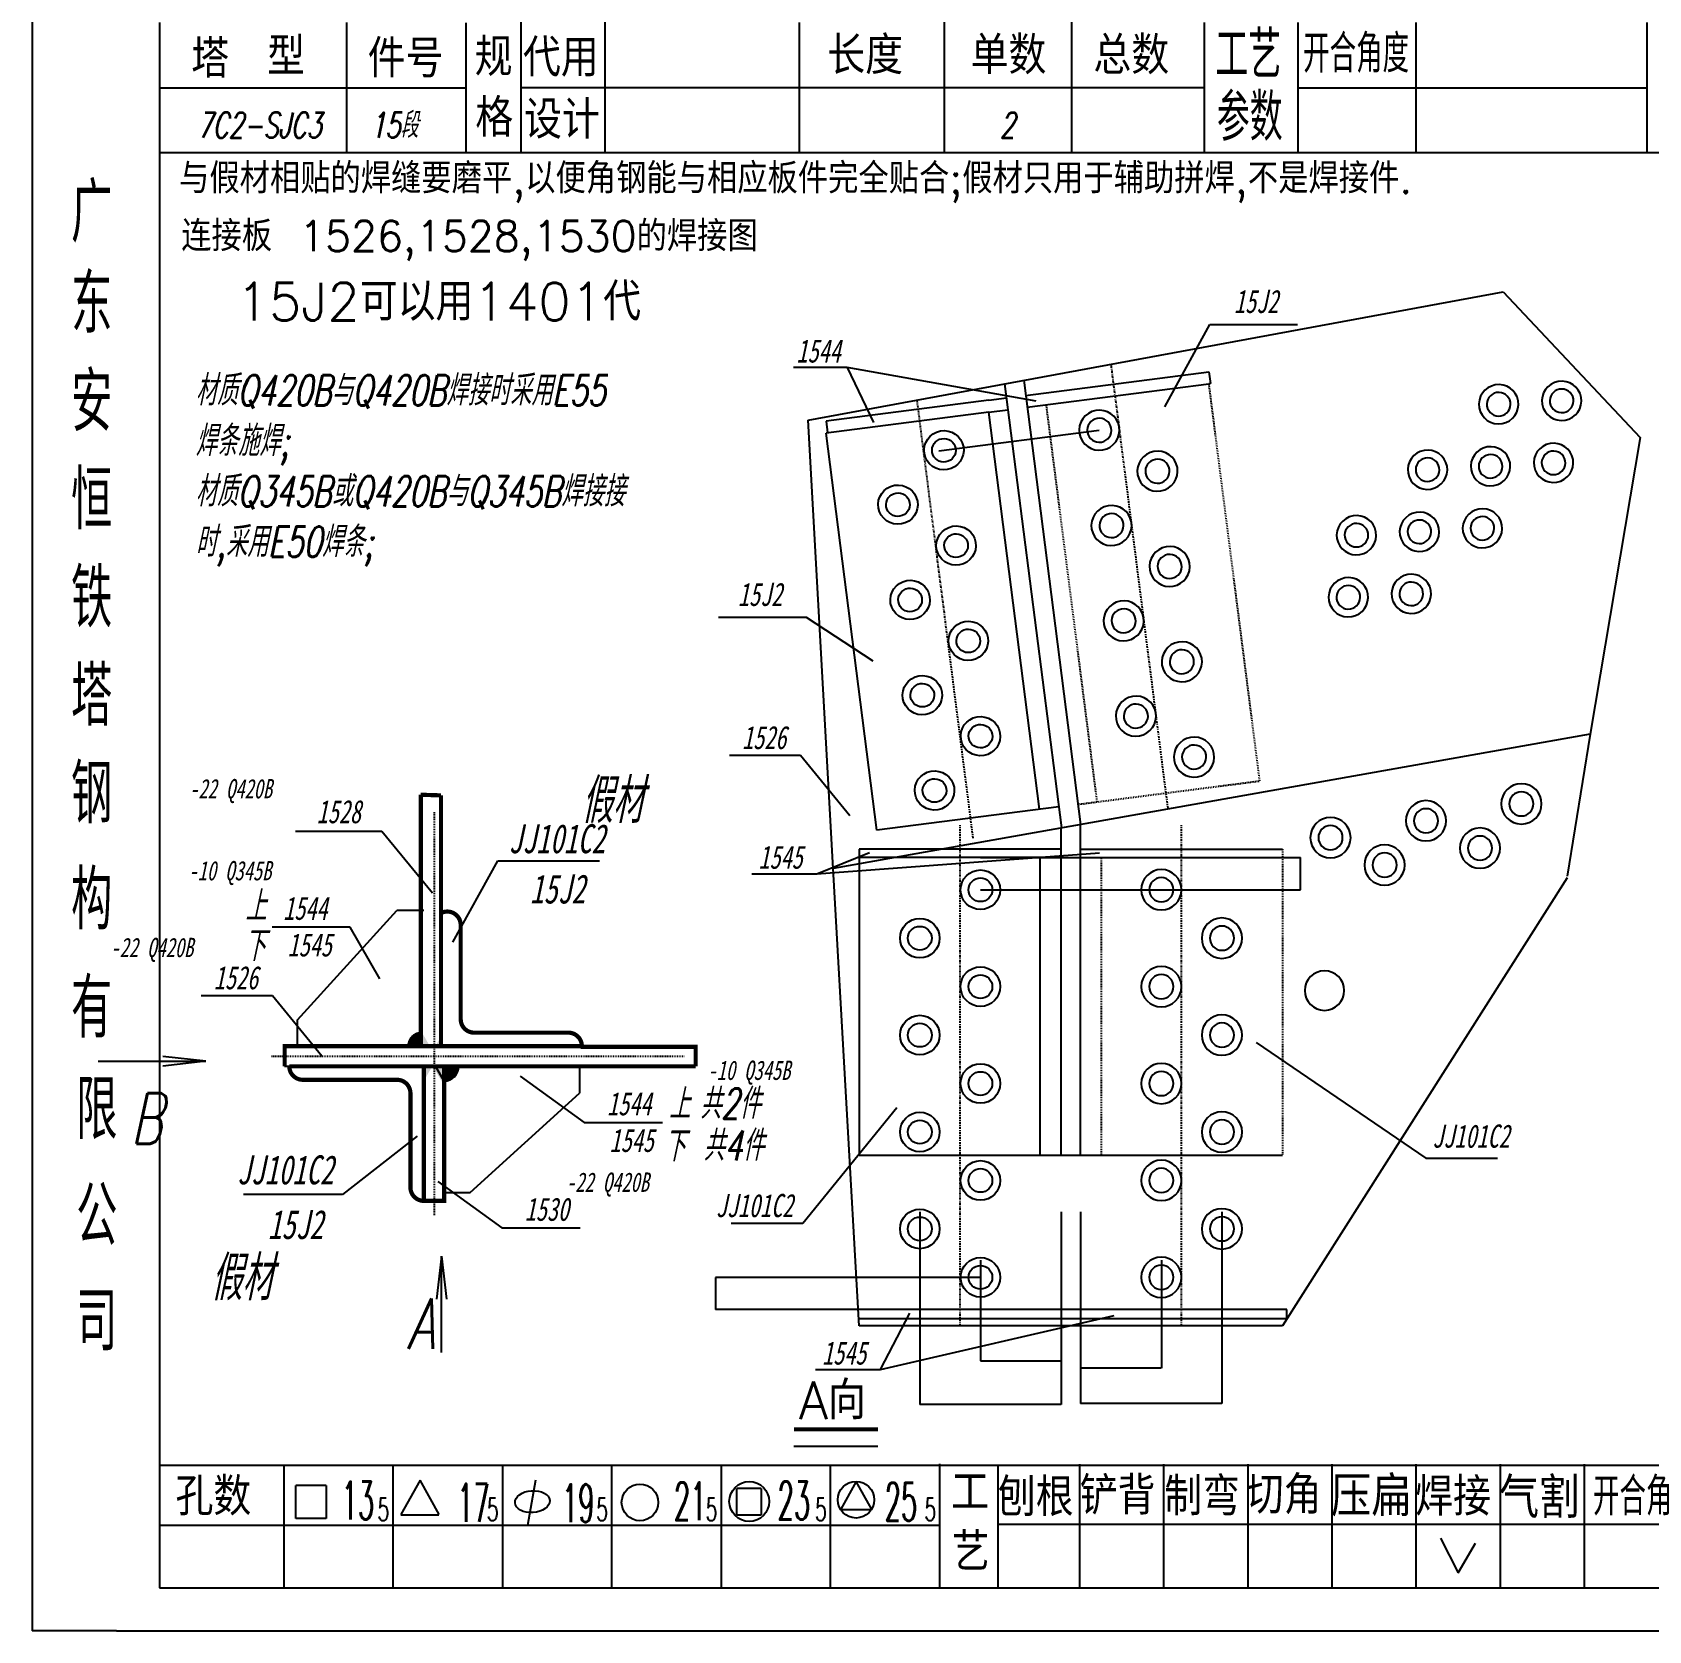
# Model space of a CAD drawing. Header units: millimetres. Extents: x -1378 to 644, y -1773 to 1979.
# Drawn here: x -785.7 to -593.6, y -1773 to -1582.9 of the extents above; entities that cross this region are included whole.
import ezdxf
from ezdxf.enums import TextEntityAlignment as Align

# ---------------------------------------------------------------- set-up
doc = ezdxf.new("R2010")
doc.units = ezdxf.units.MM
for name, pattern in [('DASHDOT2', [0.5, 0.25, -0.125, 0, -0.125]), ('LPY5', [0.5, 0.25, -0.125, 0, -0.125]), ('LPY8', [0.009000000000000001, 0.005, -0.004]), ('LPY9', [0.025, 0.015, -0.005, 0, -0.005])]:
    doc.linetypes.add(name, pattern=pattern)
for name, color, linetype in [('1', 7, 'Continuous'), ('19', 7, 'Continuous'), ('21', 7, 'Continuous'), ('22', 7, 'Continuous'), ('6', 7, 'Continuous')]:
    doc.layers.add(name, color=color, linetype=linetype)
doc.styles.add('hz', font='txt.shx', dxfattribs={"width": 0.7, "oblique": 12, "bigfont": 'hztxt.shx'})
doc.dimstyles.new('ISO-25', dxfattribs={"dimscale": 0.001, "dimtxt": 2.5, "dimasz": 2.5, "dimexe": 1.25, "dimexo": 0.625, "dimtad": 1, "dimtxsty": 'Standard', "dimcen": 2.5, "dimadec": 0, "dimazin": 0, "dimtfac": 1, "dimtmove": 0, "dimatfit": 3, "dimfxl": 0, "dimarcsym": 0})

# ---------------------------------------------------------------- blocks, each defined once
blk = doc.blocks.new('d0')
at = {"color": 21}
for radius in [1, 0.6]:
    blk.add_circle((0, 0), radius, dxfattribs=at)
blk = doc.blocks.new('c0')
at = {"color": 21}
blk.add_circle((0, 0), 1, dxfattribs=at)
blk = doc.blocks.new('*D119')
at = {"layer": '1', "color": 0, "lineweight": -2}
for p, q in [((-661.0949450311649, -1728.919726746691), (-661.0949450311649, -1741.771331837349)), ((-651.4945850176723, -1728.919726746691), (-651.4945850176723, -1741.771331837349)), ((-651.4970850176724, -1741.770081837349), (-661.0924450311649, -1741.770081837349))]:
    blk.add_line(p, q, dxfattribs=at)
at = {"layer": '1', "color": 0}
for points in [[(-661.0924450311649, -1741.769665170682), (-661.0924450311649, -1741.770498504015), (-661.0949450311649, -1741.770081837349)], [(-651.4970850176724, -1741.769665170682), (-651.4970850176724, -1741.770498504015), (-651.4945850176723, -1741.770081837349)]]:
    blk.add_solid(points, dxfattribs=at)
at = {"layer": 'Defpoints', "color": 0}
for p in [(-661.0949450311649, -1728.919101746691, -0.005622505473187711), (-651.4945850176723, -1728.919101746691, -0.005567028138065977), (-661.0949450311649, -1741.770081837349)]:
    blk.add_point(p, dxfattribs=at)
at = {"layer": '1', "color": 0, "insert": (-656.2947650244186, -1741.768206837349), "char_height": 0.0025, "attachment_point": 5}
blk.add_mtext('101', dxfattribs=at)
blk = doc.blocks.new('*D117')
at = {"layer": '1', "color": 0, "lineweight": -2}
for p, q in [((-680.1989348384338, -1723.159726746718), (-680.1989348384338, -1746.061466223974)), ((-663.3989348394242, -1723.159726746718), (-663.3989348394242, -1746.061466223974)), ((-680.1964348384338, -1746.060216223974), (-663.4014348394243, -1746.060216223974))]:
    blk.add_line(p, q, dxfattribs=at)
at = {"layer": '1', "color": 0}
for points in [[(-680.1964348384338, -1746.059799557307), (-680.1964348384338, -1746.060632890641), (-680.1989348384338, -1746.060216223974)], [(-663.4014348394243, -1746.059799557307), (-663.4014348394243, -1746.060632890641), (-663.3989348394242, -1746.060216223974)]]:
    blk.add_solid(points, dxfattribs=at)
at = {"layer": 'Defpoints', "color": 0}
for p in [(-680.1989348384338, -1723.159101746718, -0.005358334493692857), (-663.3989348394242, -1723.159101746718, -0.005540782653189358), (-663.3989348394242, -1746.060216223974)]:
    blk.add_point(p, dxfattribs=at)
at = {"layer": '1', "color": 0, "insert": (-671.798934838929, -1746.058341223974), "char_height": 0.0025, "attachment_point": 5}
blk.add_mtext('176', dxfattribs=at)
blk = doc.blocks.new('*D116')
at = {"layer": '1', "color": 0, "lineweight": -2}
for p, q in [((-661.0949450311645, -1723.159726746689), (-661.0949450311645, -1745.96985731822)), ((-644.294684870671, -1723.159726746689), (-644.294684870671, -1745.96985731822)), ((-644.297184870671, -1745.96860731822), (-661.0924450311644, -1745.96860731822))]:
    blk.add_line(p, q, dxfattribs=at)
at = {"layer": '1', "color": 0}
for points in [[(-661.0924450311644, -1745.968190651553), (-661.0924450311644, -1745.969023984887), (-661.0949450311645, -1745.96860731822)], [(-644.297184870671, -1745.968190651553), (-644.297184870671, -1745.969023984887), (-644.294684870671, -1745.96860731822)]]:
    blk.add_solid(points, dxfattribs=at)
at = {"layer": 'Defpoints', "color": 0}
for p in [(-661.0949450311645, -1723.159101746689, -0.005622505473188377), (-644.294684870671, -1723.159101746689, -0.005748254989205143), (-661.0949450311645, -1745.96860731822)]:
    blk.add_point(p, dxfattribs=at)
at = {"layer": '1', "color": 0, "insert": (-652.6948149509177, -1745.96673231822), "char_height": 0.0025, "attachment_point": 5}
blk.add_mtext('176', dxfattribs=at)
blk = doc.blocks.new('*D118')
at = {"layer": '1', "color": 0, "lineweight": -2}
for p, q in [((-672.9990346891965, -1728.919726746716), (-672.9990346891965, -1740.882257572807)), ((-663.3989348394238, -1728.919726746716), (-663.3989348394238, -1740.882257572807)), ((-672.9965346891964, -1740.881007572807), (-663.4014348394238, -1740.881007572807))]:
    blk.add_line(p, q, dxfattribs=at)
at = {"layer": '1', "color": 0}
for points in [[(-672.9965346891964, -1740.88059090614), (-672.9965346891964, -1740.881424239474), (-672.9990346891965, -1740.881007572807)], [(-663.4014348394238, -1740.88059090614), (-663.4014348394238, -1740.881424239474), (-663.3989348394238, -1740.881007572807)]]:
    blk.add_solid(points, dxfattribs=at)
at = {"layer": 'Defpoints', "color": 0}
for p in [(-672.9990346891965, -1728.919101746716, -0.005333489610512693), (-663.3989348394238, -1728.919101746716, -0.005540782653189164), (-663.3989348394238, -1740.881007572807)]:
    blk.add_point(p, dxfattribs=at)
at = {"layer": '1', "color": 0, "insert": (-668.1989847643101, -1740.879132572807), "char_height": 0.0025, "attachment_point": 5}
blk.add_mtext('101', dxfattribs=at)
blk = doc.blocks.new('xytfsc')
at = {"color": 243}
for p, q in [((-0.08180189302063978, 0.1756660281181866), (-0.08180189302063978, -0.03550000000000003)), ((-0.06670189302062168, 0.1556999999999807), (-0.06670189302062168, -0.03041769200676575)), ((-0.04446205990117902, 0.155710395888902), (-0.04446205990117902, 0.1402103958889274)), ((-0.01376276607479154, 0.1557706927281533), (-0.01376276607479154, 0.1402706927281788)), ((0.009343547070755576, 0.155714770919089), (0.009343547070755576, 0.1402147709191144)), ((0.02656845232527816, 0.1557985932079323), (0.02656845232527816, 0.1402985932079577)), ((0.04170315627649701, 0.1557985932079323), (0.04170315627649701, 0.1402985932079577)), ((0.05749081008329371, 0.1556970395588582), (0.05749081008329371, 0.1401970395588268)), ((0.06860905819851781, 0.1556999999999807), (0.06860905819851781, 0.1401970395588268)), ((0.08264511791261897, 0.1556970395588582), (0.08264511791261897, 0.1401970395588268)), ((0.1101013382460957, 0.1556970395588582), (0.1101013382460957, 0.1401970395588268)), ((0.05749081008329371, 0.1479470395588141), (-0.02368604084782133, 0.1479470395588141)), ((0.06860905819851781, 0.1479470395588141), (0.1101013382460957, 0.1479470395588141)), ((-0.03023245648975659, 0.1478930030858255), (-0.06670189302062168, 0.1478930030858255)), ((0.2070965826822823, 0.1401970395588268), (-0.06670189302062168, 0.1401970395588268)), ((-0.06670189302062168, -0.01580359560226546), (0.2069206040023625, -0.01580359560226546)), ((-0.05192775084779611, -0.01580359560226546), (-0.05192775084779611, -0.03041769200676575)), ((-0.0389277508478193, -0.03041769200676575), (-0.0389277508478193, -0.01580359560226546)), ((-0.02592775084778565, -0.01580359560226546), (-0.02592775084778565, -0.03041769200676575)), ((-0.01292775084780884, -0.03041769200676575), (-0.01292775084780884, -0.01580359560226546)), ((7.224915222481254e-05, -0.01580359560226546), (7.224915222481254e-05, -0.03041769200676575)), ((0.01307224915220162, -0.0302819796132649), (0.01307224915220162, -0.01580359560226546)), ((0.0426919161558027, -0.03036583533575871), (0.0426919161558027, -0.01570061183649435)), ((0.05269191615579361, -0.03036583533575871), (0.05269191615579361, -0.01570061183649435)), ((0.06269191615578451, -0.03036583533575871), (0.06269191615578451, -0.01570061183649435)), ((0.07269191615577542, -0.03036583533575871), (0.07269191615577542, -0.01570061183649435)), ((0.08269191615576632, -0.03036583533575871), (0.08269191615576632, -0.01570061183649435)), ((0.09269191615581407, -0.03036583533575871), (0.09269191615581407, -0.01570061183649435)), ((0.102691916155805, -0.03036583533575871), (0.102691916155805, -0.01570061183649435)), ((-0.05048480263676025, -0.02216373035882774), (-0.05048480263676025, -0.01822926644671091)), ((-0.04686708076590718, -0.01822926644671091), (-0.05048480263676025, -0.01822926644671091)), ((-0.04686708076590718, -0.01822926644671091), (-0.04686708076590718, -0.02216373035882774)), ((-0.03572373924024019, -0.01759791586492659), (-0.03800989078163808, -0.02169668912300543)), ((-0.03346529881744742, -0.02166899407642225), (-0.03572373924024019, -0.01759791586492659)), ((-0.02200695944068853, -0.01759838219815996), (-0.02293684695340004, -0.02300541378001347)), ((0.004830003859665921, -0.01861207898791511), (0.00193582636299483, -0.01861207898791511)), ((0.00193582636299483, -0.02175965011757447), (0.00193582636299483, -0.01861207898791511)), ((0.004830003859665921, -0.01861207898791511), (0.004830003859665921, -0.02175965011757447)), ((0.01611402239055282, -0.01775831488304042), (0.01428510115741177, -0.02103733348950348)), ((0.01792077472882114, -0.02101517745221421), (0.01611402239055282, -0.01775831488304042)), ((0.01431171815258325, -0.02108781472843296), (0.01794739172399262, -0.02107673604096866)), ((0.02607224915217843, -0.02298197961327836), (-0.06670189302062168, -0.02298197961327836)), ((-0.04686708076590718, -0.02216373035882774), (-0.05048480263676025, -0.02216373035882774)), ((-0.03800005462673595, -0.02172372488995328), (-0.03347897966173774, -0.02172372488995328)), ((0.004830003859665921, -0.02175965011757447), (0.00193582636299483, -0.02175965011757447)), ((0.03293604349468582, -0.02282133209506404), (0.2069206040023625, -0.02282133209506404)), ((-0.06670189302062168, -0.03041769200676575), (0.2069206040023625, -0.03041769200676575)), ((-0.07180189302064888, -0.03550000000000003), (-0.08180189302063978, -0.03550000000000003)), ((-0.07180189302064888, -0.03550000000000003), (0.2119981069793931, -0.03550000000000003))]:
    blk.add_line(p, q, dxfattribs=at)
at = {"color": 25}
for p, q in [((-0.03023245648975659, 0.1401430030857814), (-0.03023245648975659, 0.1556430030858127)), ((-0.02369509745372567, 0.1402529613678912), (-0.02369509745372567, 0.1557529613679225)), ((0.02607224915217843, -0.0302819796132649), (0.02607224915217843, -0.01568197961323498)), ((0.03297843533735489, -0.03048923032871292), (0.03297843533735489, -0.015889230328683))]:
    blk.add_line(p, q, dxfattribs=at)
at = {"color": 243}
for centre, radius in [((-0.009582155382162783, -0.02025092920551791), 0.00217561732827997), ((0.003407718477063226, -0.02014333020655207), 0.002369953329622078), ((0.01609636409548842, -0.0199313602378634), 0.00217561732827997)]:
    blk.add_circle(centre, radius, dxfattribs=at)
blk.add_ellipse((-0.02237046103383078, -0.02015827340265836), major_axis=(-0.002062659495382668, -0.0001351756295155492), ratio=0.631198260949918, dxfattribs=at)
at = {"color": 243, "style": 'hz'}
for s, height, p in [('塔', 0.0045, (-0.06291316232997757, 0.1491330645802254)), ('型', 0.0045, (-0.05389800470524675, 0.1494323354525722)), ('单数', 0.0045, (0.02972464180217516, 0.1495488179195508)), ('总数', 0.0045, (0.04431395269088456, 0.1495432887106308)), ('孔数', 0.0045, (-0.06478007560255661, -0.02179219429489015)), ('压扁', 0.0048, (0.07253166959404156, -0.02191633846563085)), ('气割', 0.0048, (0.09248400186405037, -0.02209650407114444))]:
    blk.add_text(s, height=height, dxfattribs=at).set_placement(p)
at = {"color": 25, "style": 'hz'}
for s, height, p in [('件号', 0.004500000000000001, (-0.04194006886487556, 0.149165076108331)), ('规', 0.0045, (-0.02922751466766782, 0.1493373910887062)), ('代用', 0.0045, (-0.02348416342917459, 0.1492692985372759)), ('长度', 0.004500000000000001, (0.01268450122748221, 0.1495456455800895)), ('格', 0.0045, (-0.02914508603325372, 0.1421256806360265)), ('设计', 0.0045, (-0.02335299900025289, 0.1418915802476153)), ('工', 0.0045, (0.02740716187170678, -0.02128382374563492)), ('刨根', 0.0045, (0.03295636141248737, -0.02187364499558092)), ('铲背', 0.0045, (0.04268726910831278, -0.02168679435850257)), ('制弯', 0.0045, (0.05274347044380023, -0.02179229979843561)), ('切角', 0.0045, (0.06242599489652834, -0.02161270702770074)), ('焊接', 0.0045, (0.08255816148815087, -0.02181036329294378)), ('艺', 0.0045, (0.02748576950156634, -0.02837945118942392))]:
    blk.add_text(s, height=height, dxfattribs=at).set_placement(p)
at = {"color": 243, "style": 'hz'}
for s, height, width, p in [('工艺', 0.0056, 0.7, (0.0587989906382228, 0.1490577820888024)), ('开合角度', 0.0045, 0.7, (0.06923366991591651, 0.1497418554182122)), ('参数', 0.0056, 0.7, (0.05897301172157599, 0.1416372668027879)), ('广', 0.006999999999999999, 0.7, (-0.07719585007359397, 0.1295954538279165)), ('东', 0.006999999999999999, 0.7, (-0.07719585007359397, 0.1187447526499018)), ('安', 0.006999999999999999, 0.7, (-0.07719585007359397, 0.1070945280846008)), ('恒', 0.006999999999999999, 0.7, (-0.07719585007359397, 0.09542786141794474)), ('铁', 0.006999999999999999, 0.7, (-0.07719585007359397, 0.08376119475123184)), ('塔', 0.006999999999999999, 0.7, (-0.07719585007359397, 0.07209452808457578)), ('钢', 0.006999999999999999, 0.7, (-0.07719585007359397, 0.06049329061205705)), ('构', 0.006999999999999999, 0.7, (-0.07719585007359397, 0.04788110145058405)), ('有', 0.006999999999999999, 0.7, (-0.07719585007359397, 0.03500140037114258)), ('限', 0.006999999999999999, 0.7, (-0.07658584270095103, 0.02293366727998497)), ('公', 0.006999999999999999, 0.7, (-0.07658584270095103, 0.01031732387083545)), ('司', 0.006999999999999999, 0.7, (-0.07658584270095103, -0.002230952025500332)), ('开合角', 0.0045, 0.7, (0.1036835877846721, -0.02178813139981733)), ('13', 0.0045, 0.5, (-0.04502721137996046, -0.02227006754184052)), ('17', 0.0045, 0.5, (-0.03130114412024965, -0.02253916149793261)), ('19', 0.0045, 0.5, (-0.01885191850092893, -0.02259557977048238)), ('21', 0.0045, 0.5, (-0.00553038687158447, -0.02237613483582485)), ('23', 0.0045, 0.5, (0.006791355083094586, -0.02228307153647896)), ('25', 0.0045, 0.5, (0.01951661638022928, -0.02242476536251664)), ('5', 0.002693249999999999, 0.6, (-0.04077264305934192, -0.02242096852363423)), ('5', 0.002693249999999999, 0.6, (-0.02777264305936511, -0.02242096852363423)), ('5', 0.002693249999999999, 0.6, (-0.0147726430593883, -0.02242096852363423)), ('5', 0.002693249999999999, 0.6, (-0.00177264305935465, -0.02242096852363423)), ('5', 0.002693249999999999, 0.6, (0.01122735694062216, -0.02242096852363423)), ('5', 0.002693249999999999, 0.6, (0.02422735694065581, -0.02242096852363423))]:
    blk.add_text(s, height=height, dxfattribs=dict(at, width=width)).set_placement(p)
blk = doc.blocks.new('*D147')
at = {"layer": '1', "color": 0, "lineweight": -2}
for p, q in [((-672.9984957469219, -1730.962688259651), (-704.4807825008828, -1730.964626948743)), ((-704.4795323469343, -1730.967126871763), (-704.4792961827656, -1734.802186405211)), ((-672.9982592748515, -1734.80274779309), (-704.4805460288125, -1734.804686482182))]:
    blk.add_line(p, q, dxfattribs=at)
at = {"layer": '1', "color": 0}
for points in [[(-704.4791156802685, -1730.967126846105), (-704.4799490136002, -1730.967126897421), (-704.4795325008852, -1730.964626871767)], [(-704.4788795160997, -1734.802186379552), (-704.4797128494314, -1734.802186430869), (-704.4792960288148, -1734.804686405206)]]:
    blk.add_solid(points, dxfattribs=at)
at = {"layer": 'Defpoints', "color": 0}
for p in [(-672.9978707469231, -1730.962688221163, 0.2099172634116553), (-704.4792960288148, -1734.804686405206), (-672.9976342748528, -1734.802747754602, 0.2100397003120539)]:
    blk.add_point(p, dxfattribs=at)
at = {"layer": '1', "color": 0, "insert": (-704.4775392648532, -1732.884656523024), "char_height": 0.0025, "attachment_point": 5, "rotation": 270.0035282920666}
blk.add_mtext('40', dxfattribs=at)
blk = doc.blocks.new('*D158')
at = {"layer": '1', "color": 0, "lineweight": -2}
for p, q in [((-673.0003198286696, -1681.042688277672), (-634.9453293886097, -1681.04034484515)), ((-634.9463430747315, -1684.877844914836), (-634.946579234657, -1681.042844922121)), ((-673.0000833608434, -1684.882688270378), (-634.9450929207835, -1684.880344837856))]:
    blk.add_line(p, q, dxfattribs=at)
at = {"layer": '1', "color": 0}
for points in [[(-634.9461625679911, -1681.042844896462), (-634.9469959013228, -1681.042844947779), (-634.9465793886073, -1681.040344922125)], [(-634.9459264080657, -1684.877844889178), (-634.9467597413974, -1684.877844940494), (-634.9463429207811, -1684.880344914832)]]:
    blk.add_solid(points, dxfattribs=at)
at = {"layer": 'Defpoints', "color": 0}
for p in [(-673.0009448286684, -1681.042688316159, 0.2097307095821607), (-634.9465793886073, -1681.040344922125), (-673.0007083608422, -1684.882688308865, 0.2097450598770749)]:
    blk.add_point(p, dxfattribs=at)
at = {"layer": '1', "color": 0, "insert": (-634.9445861546978, -1682.960344803016), "char_height": 0.0025, "attachment_point": 5, "rotation": 270.003528283448}
blk.add_mtext('40', dxfattribs=at)

msp = doc.modelspace()

# ---------------------------------------------------------------- hatches: boundary and pattern name
at = {"layer": '1'}
h = msp.add_hatch(color=7, dxfattribs=at)
h.paths.add_polyline_path([(-739.3050215381493, -1701.973310218862), (-739.3050215381493, -1703.723395111567), (-738.292169676447, -1703.723395111567)])
h.paths.add_polyline_path([(-736.9050215381549, -1701.973310218804), (-737.917873399914, -1703.723395111567), (-736.9050215381549, -1703.723395111567)])
h.paths.add_polyline_path([(-738.2921696764186, -1706.12339511159), (-739.3050215381493, -1706.12339511159), (-739.3050215381493, -1707.873480004295)])
h.paths.add_polyline_path([(-736.9050215381549, -1706.12339511159), (-737.917873399914, -1706.12339511159), (-736.9050215381549, -1707.873480004353)])
at = {"layer": '6', "ltscale": 0.0005}
for points in [[(-739.3735073355629, -1703.474425887762), (-741.1235922282685, -1703.474425887762, -0.4142135623730951), (-739.3735073355629, -1701.724340995028)], [(-736.741746462917, -1705.874425887756), (-734.9916615702114, -1705.874425887756, -0.414213562373095), (-736.741746462917, -1707.62451078049)]]:
    msp.add_hatch(color=256, dxfattribs=at).paths.add_polyline_path(points)

# ---------------------------------------------------------------- linework, layer by layer
at = {"color": 1, "linetype": 'DASHDOT2', "extrusion": (-0.02267202178188064, 0.127970634805723, 0.9915187825027533)}
msp.add_line((-650.6983483604481, -1675.185216906051), (-657.4540753852075, -1622.394816970448, -6.967883113848322), dxfattribs=at)
at = {"color": 201, "linetype": 'LPY5', "extrusion": (-0.02274489342988332, 0.1279615127977075, 0.9915182908375344)}
msp.add_line((-673.85897259761, -1678.731466642482, -0.07195670538795713), (-680.5236026476177, -1626.653068361474, -6.94587621987173), dxfattribs=at)
at = {"color": 1, "linetype": 'DASHDOT2', "extrusion": (-1.012809472821579e-05, -3.715237914986061e-06, -0.9999999999418093)}
for p, q in [((-675.3976095449957, -1736.722819592419, 0.2098132809109899), (-675.4012738752339, -1677.196754137419, 0.2095921645283525)), ((-649.0936095984326, -1736.721163804279, 0.2095468653561234), (-649.097273926422, -1677.195134905865, 0.2093257491092796))]:
    msp.add_line(p, q, dxfattribs=at)
at = {"color": 3}
msp.add_arc((-736.741746462917, -1705.874425887756), 1.750084892722548, 270, 7.016477563892661e-15, dxfattribs=at)
at = {"layer": '1', "color": 7}
for p, q in [((-610.8615559941529, -1613.794612109224, -7.652645009338101), (-594.5791626211291, -1631.125054500003, -4.404268758311294)), ((-688.8545784898587, -1622.800114987157, 0.2070501861212), (-695.2206765843769, -1622.800114987157, 0.2070501861212)), ((-666.36638419722, -1626.787244512879, 0.2070501861212), (-688.8545784898587, -1622.800114987157, 0.2070501861212)), ((-688.8545784898587, -1622.800114987157, 0.2070501861212), (-685.709546571428, -1629.338666527409, 0.2070501861212)), ((-645.8315252922097, -1623.309565675974, -6.399799714907706), (-645.6511895038057, -1624.709738400483, -6.398669231469052)), ((-645.6511895038057, -1624.709738400483, -6.398669231469052), (-645.8315252922097, -1624.732965730942, -6.399799714907706)), ((-691.3419432017942, -1629.173634057856, -6.685050148016449), (-691.1615990462318, -1630.573804576474, -6.683911064656455)), ((-677.9585335702566, -1632.711604871893), (-658.8682607930282, -1630.251060573584, -5.986059713287227)), ((-594.5791626211291, -1631.125054500003, -4.404268758311294), (-600.5094602529512, -1666.397353560075, 0.2063336727073177)), ((-692.4229937125723, -1682.974140152964, 0.2070501861212), (-686.1651426476938, -1680.456745427111)), ((-692.4229937125723, -1682.974140152964, 0.2070501861212), (-658.8607369764018, -1680.484531268621)), ((-700.1502309558108, -1682.974140152964, 0.2070501861212), (-692.4229937125723, -1682.974140152964, 0.2070501861212)), ((-754.1578651585867, -1700.360378691712), (-742.3493185284334, -1687.363479388285)), ((-739.1417464628814, -1687.363479388285), (-742.3493185284334, -1687.363479388285)), ((-754.1578651585869, -1703.447873299225), (-754.1578651585867, -1700.360378691712)), ((-755.6918640638969, -1705.874425887756), (-755.6918640638969, -1703.474425887762)), ((-777.8625151606548, -1705.279078832902, 0.001180986665118625), (-765.0742318628602, -1705.279078832902, 0.001180986665118625)), ((-765.0742318628602, -1705.279078832902, 0.001180986665118625), (-770.1868280331382, -1704.69180908843, 0.001180986665118625)), ((-765.0742318628602, -1705.279078832902, 0.001180986665118625), (-770.1868280331382, -1705.866348577373, 0.001180986665118625)), ((-736.741746462917, -1707.62451078049), (-737.7545983246478, -1705.874425887785)), ((-720.6307999634129, -1705.874425887756), (-720.6307999634129, -1709.081997953308)), ((-733.6276992668395, -1720.890544583461), (-720.6307999634129, -1709.081997953308)), ((-736.7151938743514, -1720.890544583461), (-733.6276992668395, -1720.890544583461)), ((-737.0437099218975, -1728.443049557043, 0.001864313363287001), (-737.6309796664259, -1733.555645727321, 0.001864313363287001)), ((-737.0437099218975, -1728.443049557043, 0.001864313363287001), (-736.456440177426, -1733.555645727321, 0.001864313363287001)), ((-737.0437099218975, -1739.896862847544, 0.001864313363287001), (-737.0437099218975, -1728.443049557043, 0.001864313363287001)), ((-684.8580573381628, -1741.929670948053, 0.2070501861212), (-681.3832287949045, -1735.229081575997, 0.2070501861212)), ((-684.8580573381628, -1741.929670948053, 0.2070501861212), (-657.1002796957472, -1735.48085855927, 0.2070501861212)), ((-636.5700655791434, -1735.89670695615, 0.2098448817301354), (-636.5701330834447, -1734.800504543866, 0.2098448820911557)), ((-692.5852945814012, -1741.929670948053, 0.2070501861212), (-684.8580573381628, -1741.929670948053, 0.2070501861212)), ((-695.1548685463131, -1751.027940313981), (-685.1871255658061, -1751.027940313981)), ((-618.3344461629024, -1761.952735542745), (-616.2030871095653, -1766.084245516488)), ((-616.2030871095653, -1766.084245516488), (-614.1570013154826, -1762.549051893614))]:
    msp.add_line(p, q, dxfattribs=at)
at = {"layer": '1', "color": 7, "extrusion": (-0.02269788138167945, 0.1279675681176582, 0.9915185866592898)}
for p, q in [((-667.6237691634833, -1626.116416464302, -6.536410262407121), (-645.8315252922097, -1623.309565675974, -6.399799714907706)), ((-667.4445661558954, -1627.516735091489, -6.535286880109973), (-645.8315252922097, -1624.732965730942, -6.399799714907706)), ((-672.0142776524203, -1626.681915927601, -6.563933346859436), (-669.9084021315089, -1626.410678215648, -6.550732099223961)), ((-672.0142776524203, -1628.105315982569, -6.563933346859436), (-669.7291991239208, -1627.810996842835, -6.549608716926812))]:
    msp.add_line(p, q, dxfattribs=at)
at = {"layer": '1', "color": 7}
for points, const_width in [([(-737.1160427394216, -1673.663747816656), (-739.516042739416, -1673.587869792136)], 0.5), ([(-739.516042739416, -1703.474425887762), (-739.516042739416, -1673.587869792136)], 0.4999999999999999), ([(-737.1160427394216, -1673.663747816656), (-737.1160427394216, -1703.474425887762)], 0.4999999999999999), ([(-734.7674501864162, -1689.074425887768), (-734.7674501864162, -1700.274425887772)], 0.5), ([(-733.16745018642, -1701.874425887767), (-721.9674501864176, -1701.874425887767)], 0.5), ([(-755.6918640638969, -1705.874425887756), (-755.6918640638969, -1703.474425887762), (-720.367450186393, -1703.474425887762)], 0.5), ([(-720.5114749793466, -1703.54976159746), (-706.8482133308632, -1703.54976159746), (-706.8482133308632, -1705.874425887756)], 0.5), ([(-755.1417464629026, -1705.874425887756), (-719.8173325853986, -1705.874425887756)], 0.5), ([(-736.7417464628886, -1705.874425887756), (-736.7417464628886, -1721.874425887778), (-739.141746462883, -1721.874425887778), (-739.141746462883, -1705.874425887756)], 0.4999999999999999), ([(-720.367450186393, -1705.874425887756), (-706.8482133308632, -1705.874425887756)], 0.5), ([(-742.341746462904, -1707.474425887754), (-753.5417464629063, -1707.474425887754)], 0.5), ([(-740.7417464629077, -1720.274425887779), (-740.7417464629077, -1709.074425887749)], 0.5), ([(-695.1548685463131, -1749.036574821395), (-685.1871255658061, -1749.036574821395)], 0.5)]:
    msp.add_lwpolyline(points, dxfattribs=dict(at, const_width=const_width))
at = {"layer": '1', "color": 7, "const_width": 0.5}
for points in [[(-737.1488150298035, -1687.678192031442, -0.5728930871038812), (-734.7674501864162, -1689.074425887768, 1)], [(-733.16745018642, -1701.874425887767, -0.414213562373095), (-734.7674501864162, -1700.274425887772, -0.9999999999999999)], [(-721.9674501864176, -1701.874425887767, -0.414213562373095), (-720.367450186393, -1703.474425887762, -0.414213562373095)], [(-753.5417464629063, -1707.474425887754, -0.414213562373095), (-755.1417464629026, -1705.874425887756, -0.414213562373095)], [(-742.341746462904, -1707.474425887754, -0.414213562373095), (-740.7417464629077, -1709.074425887749, -0.9999999999999999)], [(-739.1417464629114, -1721.874425887778, -0.414213562373095), (-740.7417464629077, -1720.274425887779, 1)]]:
    msp.add_lwpolyline(points, format="xyb", dxfattribs=at)
at = {"layer": '1', "color": 7}
for centre, radius, start, end in [((-736.3674501864125, -1689.074425887767), 1.6, 7.016477563892661e-15, 119.2323881952255), ((-721.9674501864176, -1703.474425887762), 1.600000000000046, 7.016477563892661e-15, 90), ((-753.5417464629063, -1705.874425887756), 1.600000000000046, 180, 270), ((-739.1417464629114, -1720.27442588778), 1.6, 180, 270)]:
    msp.add_arc(centre, radius, start, end, dxfattribs=at)
at = {"layer": '21', "color": 53, "linetype": 'LPY8', "extrusion": (0.02269788138167943, -0.1279675681176581, -0.9915185866592899)}
for p, q in [((-639.7900691272046, -1671.941791726922, -0.1686236230729423), (-645.8315252922097, -1624.732965730942, -6.399799714907706)), ((-659.1180307806322, -1674.431241859924, -0.2897861540687692), (-665.1594869456384, -1627.22241586394, -6.520962245903672)), ((-661.4031099908891, -1674.72556108747, -0.3041107882750642), (-639.7900691272046, -1671.941791726922, -0.1686236230729276))]:
    msp.add_line(p, q, dxfattribs=at)
at = {"layer": '21', "color": 210, "linetype": 'LPY9', "ltscale": 0.5}
for p, q in [((-737.9417464629, -1675.670400907975), (-737.9417464629, -1723.562646356057)), ((-757.2541781239636, -1704.674425887773), (-708.2127233280801, -1704.674425887773))]:
    msp.add_line(p, q, dxfattribs=at)
at = {"layer": '21', "color": 53, "linetype": 'LPY8', "extrusion": (-0.1717393562888865, 0.9690829547625638, -0.177154791891548)}
msp.add_line((-637.097016677089, -1680.040408529098, 0.2092160735964574), (-637.0947763051095, -1716.421799221016, 0.2093520328864556), dxfattribs=at)
at = {"layer": '21', "color": 53, "linetype": 'LPY8', "extrusion": (-2.109485413325351e-05, -3.738354903507078e-06, -0.9999999997705159)}
msp.add_line((-658.598776259553, -1716.423123439153, 0.2098056615792338), (-658.600955051369, -1681.041732745335, 0.2096734393451059), dxfattribs=at)
at = {"layer": '22', "color": 132, "extrusion": (-0.02530326541200759, 0.1428424436313864, 0.9894219428822587)}
for p, q in [((-693.4720334109476, -1629.043133518962, -7.563884875530376), (-610.8615559941529, -1613.794612109224, -7.652645009338101)), ((-610.8615559941529, -1613.794612109224, -7.652645009338101), (-610.8615559941529, -1613.794612109224, -7.652645009338101)), ((-690.4989683878556, -1682.344973622161, 0.2073126394130314), (-693.4720334109476, -1629.043133518962, -7.563884875530376)), ((-600.5094602529498, -1666.397353560071, 0.2063336727072338), (-603.2743836096715, -1683.286308793594, 2.573875714047735))]:
    msp.add_line(p, q, dxfattribs=at)
at = {"layer": '22', "color": 132, "extrusion": (-9.971812267909541e-06, -5.117266665231752e-06, -0.9999999999371882)}
for p, q in [((-600.5094602529512, -1666.397353560075, 0.2063336727073177), (-690.4989683878556, -1682.344973622161, 0.2073126394131154)), ((-600.5094602529493, -1666.397353560075, 0.2063336727073027), (-600.5094602529512, -1666.397353560075, 0.2063336727073177)), ((-600.5094602529512, -1666.397353560075, 0.2063336727073177), (-600.5094602529498, -1666.397353560071, 0.2063336727073177)), ((-600.5094602529493, -1666.397353560075, 0.2063336727073027), (-600.5094602529498, -1666.397353560071, 0.2063336727073177)), ((-687.3975160198883, -1736.723574964333, 0.2099953937684994), (-690.4989683878556, -1682.344973622161, 0.2073126394131154)), ((-603.2442843803382, -1683.456298486682, 0.2079148794401888), (-637.0935263148555, -1736.720408421234, 0.2094278899226553)), ((-637.0935263148555, -1736.720408421234, 0.2094278899226553), (-687.3975160198883, -1736.723574964333, 0.2099953937684994))]:
    msp.add_line(p, q, dxfattribs=at)
at = {"layer": '6', "color": 8, "extrusion": (-0.02274489342988331, 0.1279615127977075, 0.9915182908375344)}
for p, q in [((-670.1230611357353, -1624.733301222054, -6.955051137936752), (-663.3656751449589, -1677.536508050572, 0.01453713333407809)), ((-665.9725463724084, -1675.316291767622, -0.3317956027651079), (-672.0142776524203, -1628.105315982569, -6.563255449045769)), ((-685.3001987239426, -1677.80811302773, -0.4535766894442004), (-691.3419432017942, -1630.597034112824, -6.685050148016449)), ((-663.6874696436145, -1675.021958564723, -0.317362682164109), (-685.3004870367888, -1677.805860108801, -0.4538740561815638))]:
    msp.add_line(p, q, dxfattribs=at)
at = {"layer": '6', "color": 8, "extrusion": (0.02269788138167943, -0.1279675681176581, -0.9915185866592899)}
msp.add_line((-667.854361137903, -1624.314536900978, -6.957950659287692), (-661.0948837155985, -1677.134086482702, 0.01379472076277867), dxfattribs=at)
at = {"layer": '6', "color": 8, "extrusion": (0.0227448934298833, -0.1279615127977073, -0.9915182908375344)}
for p, q in [((-672.0140025374136, -1626.684065716674, -6.562971694599958), (-691.3419432017942, -1629.173634057856, -6.685050148016449)), ((-672.0140025374136, -1628.107465771641, -6.562971694599958), (-691.3419432017942, -1630.597034112824, -6.685050148016449))]:
    msp.add_line(p, q, dxfattribs=at)
at = {"layer": '6', "color": 8, "extrusion": (-0.1717393562888865, 0.9690829547625638, -0.177154791891548)}
for p, q in [((-663.3987660593666, -1716.42341902293, 0.2098251949488311), (-663.4011603344444, -1677.542796609444, 0.2096798958902263)), ((-661.0947762542642, -1716.423277143043, 0.2098583149096589), (-661.0971956638109, -1677.134496197929, 0.2097114905398186)), ((-663.4010064270941, -1680.042097148628, 0.2096929729718747), (-687.4010063814027, -1680.04357507219, 0.2097873144975895)), ((-687.4010063814175, -1680.04357507219, 0.2097835774417167), (-687.3987660136761, -1716.42489694496, 0.2099195364745392)), ((-661.0970166261651, -1680.041886451118, 0.2097260926755318), (-637.09701667701, -1680.040408529098, 0.20921981065233)), ((-663.4009448469457, -1681.042097146733, 0.2096929729718747), (-687.4009448012542, -1681.043575070294, 0.2097873144975895)), ((-661.0969550460809, -1681.041886449222, 0.2097260926755318), (-637.0969550969257, -1681.040408527202, 0.20921981065233))]:
    msp.add_line(p, q, dxfattribs=at)
at = {"layer": '6', "color": 8, "extrusion": (3.930666767856609e-06, 3.737297930985728e-06, 0.9999999999852912)}
msp.add_line((-665.8947660546152, -1716.423572726824, 0.20983500646743), (-665.8969448421942, -1681.04225085078, 0.2097027844904724), dxfattribs=at)
at = {"layer": '6', "ltscale": 0.0005}
for p, q in [((-739.516042739416, -1687.474425887771), (-739.516042739416, -1703.474425887762)), ((-734.7674501864162, -1689.074425887767), (-734.7674501864162, -1700.274425887769)), ((-721.9674501864176, -1701.874425887766), (-733.16745018642, -1701.874425887766)), ((-755.6918640638969, -1705.874425887756), (-720.367450186393, -1705.874425887756)), ((-753.5417464629063, -1707.474425887753), (-742.341746462904, -1707.474425887753)), ((-740.7417464629077, -1720.27442588778), (-740.7417464629077, -1709.074425887749))]:
    msp.add_line(p, q, dxfattribs=at)
at = {"layer": '6', "color": 8, "extrusion": (-2.109493982224833e-05, -3.738354908845273e-06, -0.9999999997705141)}
msp.add_line((-687.3987660136759, -1716.42489694496, 0.2105763903443748), (-637.0936445483846, -1716.421799151323, 0.2095151952533927), dxfattribs=at)
at = {"layer": '6', "color": 8, "extrusion": (5.347878133143234e-06, 3.73738520294379e-06, 0.999999999978716)}
for p, q in [((-636.5701330834447, -1734.800504543866, 0.2098448820911557), (-687.3976342480161, -1734.803634508661, 0.2101167130712044)), ((-636.5700655791434, -1735.89670695615, 0.2098448817301354), (-687.3976342480161, -1735.899836925103, 0.2101167130712044))]:
    msp.add_line(p, q, dxfattribs=at)
at = {"layer": '6', "ltscale": 0.0005}
for centre, start, end in [((-733.16745018642, -1700.274425887769), 180, 270), ((-742.341746462904, -1709.074425887749), 7.016477563892661e-15, 90)]:
    msp.add_arc(centre, 1.6, start, end, dxfattribs=at)

# ---------------------------------------------------------------- block references
at = {"layer": '1', "color": 7, "xscale": 1000, "yscale": 1000, "zscale": 1000}
msp.add_blockref('xytfsc', (-703.8802614664496, -1737.47118529171), dxfattribs=at)
at = {"layer": '19', "color": 8, "extrusion": (0.02263788318383778, -0.1279353821307106, -0.9915241117814655), "xscale": 2.351999999999839, "yscale": 2.351999999999826, "zscale": 2.351999999999926, "rotation": 327.1640130108244}
for p in [(-885.5671998201713, 1482.372021422852, 199.5895641951369), (-878.1247638652958, 1483.28182747778, 199.5895641951373), (-880.3617336816825, 1490.438192898897, 199.5895641951364), (-895.2466055914334, 1488.618580789024, 199.5895641951364), (-887.8041696365578, 1489.528386843963, 199.5895641951356), (-890.0411394529449, 1496.684752265073, 199.5895641951364), (-904.9260113626921, 1494.865140155218, 199.5895641951364), (-897.4835754078201, 1495.774946210152, 199.5895641951369), (-907.1629811790783, 1502.021505576324, 199.5895641951356), (-899.7205452242076, 1502.931311631263, 199.5895641951364)]:
    msp.add_blockref('d0', p, dxfattribs=at)
at = {"layer": '19', "color": 8, "extrusion": (0.02269788138167943, -0.1279675681176581, -0.9915185866592899), "xscale": 2.39999999999989, "yscale": 2.399999999999881, "zscale": 2.399999999999956, "rotation": 272.7419730857893}
for p in [(-933.459364116198, 1476.710986603657, 199.5996394797781), (-927.5020562966849, 1482.762902295694, 199.5996394797781), (-934.0104601030826, 1488.217797335275, 199.5996394797781), (-928.0531522835656, 1494.269713027312, 199.599639479778), (-934.5615560899648, 1499.724608066892, 199.5996394797785), (-928.6042482704447, 1505.776523758929, 199.5996394797776), (-935.112652076846, 1511.231418798506, 199.5996394797781), (-929.155344257329, 1517.283334490543, 199.5996394797776)]:
    msp.add_blockref('d0', p, dxfattribs=at)
at = {"layer": '19', "color": 8, "extrusion": (-0.02274489342988331, 0.1279615127977075, 0.9915182908375344), "xscale": 2.352000000000114, "yscale": 2.351999999999835, "zscale": 2.352000000000073, "rotation": 267.2373310906289}
for p in [(952.6041652587513, 1475.477894365305, -199.5575139237229), (959.114539004596, 1480.930438146817, -199.5575139237225), (953.1594175877239, 1486.984505284731, -199.5575139237229), (959.6697913335652, 1492.43704906625, -199.5575139237225), (953.7146699166926, 1498.491116204164, -199.5575139237229), (960.2250436625349, 1503.943659985683, -199.557513923723), (954.2699222456621, 1509.997727123596, -199.5575139237229), (960.7802959915041, 1515.450270905116, -199.5575139237229)]:
    msp.add_blockref('d0', p, dxfattribs=at)
at = {"layer": '19', "color": 8, "extrusion": (-9.971812272005831e-06, -5.11726664211714e-06, -0.9999999999371882), "xscale": 2.400000000000091, "yscale": 2.399999999999967, "zscale": 2.400000000000034, "rotation": 169.9505820940735}
for p in [(608.7005478208908, -1674.673656855455, -0.1918181054994885), (620.0438035373223, -1676.683868225351, -0.1918181054994884), (631.3870592537537, -1678.694079595254, -0.1918181054994884), (613.6183464153961, -1679.932483434063, -0.1918181054996918)]:
    msp.add_blockref('d0', p, dxfattribs=at)
at = {"layer": '19', "color": 8, "extrusion": (3.930666767856609e-06, 3.737297930985728e-06, 0.9999999999852912), "xscale": 2.351999999999851, "yscale": 2.352000000000098, "zscale": 2.351999999999953, "rotation": 90.00352828261066}
for p in [(-673.0007091800809, -1684.882689071091, 0.2008028097699214), (-680.2003544647731, -1690.643132437234, 0.200802809769964), (-672.9999997767715, -1696.402689049243, 0.2008028097698617), (-680.199645061463, -1702.163132415399, 0.2008028097698622), (-672.9992903734592, -1707.922689027398, 0.2008028097700855), (-680.1989356581536, -1713.683132393547, 0.2008028097698443), (-672.9985809701502, -1719.442689005564, 0.2008028097699368), (-680.1982262548424, -1725.203132371706, 0.2008028097701521), (-672.9978715668391, -1730.962688983712, 0.200802809769882)]:
    msp.add_blockref('d0', p, dxfattribs=at)
at = {"layer": '19', "color": 8, "extrusion": (-2.109485413325352e-05, -3.738354903507079e-06, -0.9999999997705159), "xscale": 2.400000000000037, "yscale": 2.399999999999766, "zscale": 2.399999999999984, "rotation": 89.996471721063}
for p in [(651.4967228738101, -1684.881295993249, -0.189496017613784), (644.2963681861761, -1690.64085260572, -0.1894960176137527), (651.4960134712414, -1696.401295971404, -0.1894960176135999), (644.2956587836063, -1702.160852583882, -0.1894960176137734), (651.4953040686661, -1707.921295949559, -0.1894960176137885), (644.2949493810335, -1713.680852562034, -0.1894960176137201), (651.4945946660971, -1719.441295927722, -0.1894960176138461), (644.2942399784624, -1725.200852540192, -0.1894960176138517), (651.4938852635264, -1730.96129590588, -0.1894960176138296)]:
    msp.add_blockref('d0', p, dxfattribs=at)
at = {"layer": '19', "color": 8, "extrusion": (-3.319409006184681e-05, -1.844966763895774e-05, -0.9999999992788811), "xscale": 2.352000000000177, "yscale": 2.351999999999986, "zscale": 2.351999999999953, "rotation": 213.1251656108774}
msp.add_blockref('c0', (632.1000636999205, -1696.868752136639, -0.1566099629719385), dxfattribs=at)
at = {"layer": '21', "color": 53, "linetype": 'LPY8', "extrusion": (-9.971812272005831e-06, -5.11726664211714e-06, -0.9999999999371882), "xscale": 2.400000000000091, "yscale": 2.399999999999967, "zscale": 2.400000000000034, "rotation": 169.9505820940735}
msp.add_blockref('d0', (624.9616021318238, -1681.942694803966, -0.1918181054996918), dxfattribs=at)

# ---------------------------------------------------------------- texts
at = {"style": 'hz'}
msp.add_text('与假材相贴的焊缝要磨平,以便角钢能与相应板件完全贴合;假材只用于辅助拼焊,不是焊接件.', height=3.6, dxfattribs=at).set_placement((-694.954979869463, -1602.093169458793), align=Align.CENTER)
for s, height, p in [('连接板 1526,1528,1530的焊接图', 3.6, (-767.9857863297667, -1608.961815274185)), ('A向', 4.500000000000001, (-694.5895128171621, -1747.828503915748))]:
    msp.add_text(s, height=height, dxfattribs=at).set_placement(p)
at = {"color": 25, "style": 'hz'}
msp.add_text('15J2可以用1401代', height=4.500000000000001, dxfattribs=at).set_placement((-761.420947229576, -1617.212428977584))
at = {"extrusion": (-0.01206320527016552, -0.001514185422479275, 0.9999260904292457), "style": 'hz', "oblique": 12, "width": 0.7}
for s, p in [('上', (-759.0753490448411, -1688.596041811759, 11.93631193500809)), ('下', (-759.2129089312663, -1693.347171089853, 11.9476990349114)), ('上', (-708.7190687882005, -1712.1403419641, 11.36445866985326)), ('共2件', (-702.6814240085022, -1712.084638486607, 11.28798866049559)), ('下', (-709.3050879664846, -1717.143081195149, 11.38163701688118)), ('共4件', (-702.2886089285321, -1717.074041634343, 11.29080458603954))]:
    msp.add_text(s, height=3.6, dxfattribs=at).set_placement(p, align=Align.CENTER)
at = {"insert": (-766.298990222437, -1623.705641737753), "char_height": 3.6, "width": 189.1, "attachment_point": 1, "style": 'hz'}
msp.add_mtext('材质Q420B与Q420B焊接时采用E55\\P焊条施焊;\\P材质Q345B或Q420B与Q345B焊接接\\P时,采用E50焊条;', dxfattribs=at)
at = {"layer": '1', "color": 7, "style": 'hz', "oblique": 12, "width": 0.7}
for s, height, p in [('7C2-SJC3', 3, (-758.6802614664496, -1595.471185291707)), ('15段', 3, (-742.6802614664587, -1595.471185291686)), ('2', 3, (-669.7802614664545, -1595.471185291686)), ('假材', 5.280000000000001, (-716.7562887001445, -1676.941358776311, 2.21602624767468)), ('B', 6, (-772.1126641876081, -1715.084816122228, 0.001180986665118625)), ('假材', 5.280000000000001, (-760.8014650034868, -1733.684553568949)), ('A', 6, (-739.5340945654195, -1739.465046288373, 0.003728626726574001))]:
    msp.add_text(s, height=height, dxfattribs=at).set_placement(p, align=Align.CENTER)
at = {"layer": '22', "color": 132, "extrusion": (5.633211163737998e-05, 5.632081607856442e-05, 0.9999999968273294), "oblique": 12, "width": 0.7}
for s, p in [('15J2', (-640.2291270334077, -1616.312646332984, 0.07484780483197842)), ('1544', (-692.2327023781709, -1622.202569839038, 0.07158660830714658)), ('1528', (-749.2543692554785, -1676.973167487334, -0.1417604541520796)), ('1545', (-696.7482399771438, -1682.381628849237, 0.06794290481813776)), ('JJ101C2', (-699.8566751476001, -1723.803896910118, 0.06543486415555105)), ('1545', (-689.1833036147373, -1741.337159574824, 0.06504863005178636))]:
    msp.add_text(s, height=2.7586206896552, rotation=359.9999532549629, dxfattribs=at).set_placement(p, align=Align.CENTER)
at = {"layer": '22', "color": 132, "extrusion": (-5.633211163737998e-05, 5.632081607856442e-05, 0.9999999968273294), "oblique": 12, "width": 0.7}
for s, rotation, p in [('15J2', 4.674503704794061e-05, (-699.1837918728635, -1651.143331643991, 0.1483380706430049)), ('JJ101C2', 4.674503704116261e-05, (-614.6967409335971, -1715.55221963908, 0.1399511754945834))]:
    msp.add_text(s, height=2.7586206896552, rotation=rotation, dxfattribs=at).set_placement(p, align=Align.CENTER)
at = {"layer": '22', "color": 132, "extrusion": (0.0008479905964386204, -2.783713358311957e-05, 0.9999996400684564), "oblique": 12, "width": 0.7}
for s, height, p in [('1526', 2.7586206896552, (-698.6925915279195, -1668.162293647911, -0.8190660046564383)), ('JJ101C2', 3.448275862069, (-723.3438203221277, -1680.533807507126, -0.8427859444531834)), ('15J2', 3.448275862069, (-723.2610414912676, -1686.514651067271, -0.842549259216602)), ('1526', 2.7586206896552, (-761.4779752797491, -1696.716746119703, -0.8715125647475219)), ('JJ101C2', 3.448275862069, (-755.6157858904836, -1719.903650328403, -0.8690563340701629)), ('15J2', 3.448275862069, (-754.4065827634527, -1726.404576638442, -0.8678499736656637))]:
    msp.add_text(s, height=height, rotation=7.890416304334735e-05, dxfattribs=at).set_placement(p, align=Align.CENTER)
at = {"layer": '22', "color": 132, "oblique": 12, "width": 0.7}
for s, rotation, p in [('-22 Q420B', 0.001007701851083453, (-767.0372600519416, -1674.017768464114)), ('-10 Q345B', 359.998992298149, (-767.1242146768905, -1683.764107558978)), ('-22 Q420B', 0.001007701851083453, (-776.4024609616852, -1692.894819132373)), ('-10 Q345B', 359.998992298149, (-705.4381083796286, -1707.493251480521)), ('-22 Q420B', 0.001007701851083453, (-722.2423776759365, -1720.79703615018))]:
    msp.add_text(s, height=2.298850574712666, rotation=rotation, dxfattribs=at).set_placement(p)
at = {"layer": '22', "color": 132, "extrusion": (-0.01206320527016552, -0.001514185422479275, 0.9999260904292457), "oblique": 12, "width": 0.7}
for s, p in [('1544', (-753.1790682053692, -1688.444819340321, 11.8614027222477)), ('1545', (-752.6564691007804, -1692.798639326965, 11.8616905270842))]:
    msp.add_text(s, height=2.7586206896552, rotation=359.9989922981484, dxfattribs=at).set_placement(p, align=Align.CENTER)
at = {"layer": '22', "color": 132, "extrusion": (0.01206320527016552, -0.001514185422479275, 0.9999260904292457), "oblique": 12, "width": 0.7}
for s, p in [('1544', (-714.6868316574208, -1711.711536630577, -5.811863898888079)), ('1545', (-714.3927909564056, -1716.065341699433, -5.801724083580245)), ('1530', (-724.4783240374883, -1724.253976294527, -5.910997946319819))]:
    msp.add_text(s, height=2.7586206896552, rotation=0.001007701851643005, dxfattribs=at).set_placement(p, align=Align.CENTER)

# ---------------------------------------------------------------- dimensions: what is measured, and where the dimension line sits
at = {"layer": '1', "color": 7}
for p1, p2, distance, picture, middle in [((-673.0007083608422, -1684.882688308865, 0.2097450598770749), (-673.0009448286684, -1681.042688316159, 0.2097307095821607), -38.05436551221432, '*D158', (-634.9445861546978, -1682.960344803016)), ((-672.997870746923, -1730.962688221163, 0.2099172634116553), (-672.9976342748527, -1734.802747754602, 0.2100397003120539), -31.481661813653513, '*D147', (-704.4775392648532, -1732.884656523024))]:
    dim = msp.add_aligned_dim(p1=p1, p2=p2, distance=distance, text='40', dimstyle='ISO-25', override={"dimzin": 0}, dxfattribs=at)
    dim.commit()
    dim.dimension.update_dxf_attribs({"geometry": picture, "text_midpoint": middle})
for base, p1, p2, text, picture, middle in [((-663.3989348394242, -1746.060216223974, 0.2098809895441681), (-680.1989348384338, -1723.159101746718, 0.2045226550504752), (-663.3989348394242, -1723.159101746718, 0.2043402068909787), '176', '*D117', (-671.798934838929, -1746.060216223974, 0.2098809895441681)), ((-661.0949450311645, -1745.96860731822, 0.2098809895441681), (-644.294684870671, -1723.159101746689, 0.2041327345549629), (-661.0949450311645, -1723.159101746689, 0.2042584840709797), '176', '*D116', (-652.6948149509177, -1745.96860731822, 0.2098809895441681)), ((-663.3989348394238, -1740.881007572807, 0.2098809895441681), (-672.9990346891965, -1728.919101746716, 0.2045474999336554), (-663.3989348394238, -1728.919101746716, 0.2043402068909789), '101', '*D118', (-668.1989847643101, -1740.881007572807, 0.2098809895441681)), ((-661.0949450311649, -1741.770081837349, 0.2098809895441681), (-651.4945850176723, -1728.919101746691, 0.2043139614061021), (-661.0949450311649, -1728.919101746691, 0.2042584840709804), '101', '*D119', (-656.2947650244186, -1741.770081837349, 0.2098809895441681))]:
    dim = msp.add_linear_dim(base=base, p1=p1, p2=p2, text=text, dimstyle='ISO-25', override={"dimzin": 0}, dxfattribs=at)
    dim.commit()
    dim.dimension.update_dxf_attribs({"geometry": picture, "text_midpoint": middle, "dimtype": 160})

# ---------------------------------------------------------------- leaders
for points in [[(-651.0733699899708, -1627.47725602625, 0.2070501861212), (-645.7386180442177, -1617.666275367836, 0.2070501861212), (-635.3008407271387, -1617.666275367868, 0.2070501861212)], [(-685.7404212664126, -1657.72499390144, 0.2070501861212), (-693.6743029872371, -1652.496956484567, 0.2070501861212), (-704.112080304316, -1652.4969564846, 0.2070501861212)], [(-688.5037685751862, -1676.113107064175), (-694.3686232969648, -1668.930204206652), (-702.8344182872077, -1668.930204206648)], [(-738.1298471074786, -1685.285743656481), (-744.1612046989746, -1677.951323335707), (-754.3900003223506, -1677.951323335703)], [(-735.7114252840574, -1691.129250711911), (-730.3554927612254, -1681.449560036996), (-718.2759595418908, -1681.445425753245)], [(-744.3740317698634, -1695.464200630227), (-747.8879308546037, -1689.313105011173), (-757.195406855303, -1689.313105011177)], [(-751.2891749011374, -1704.667558064943), (-757.1540296229159, -1697.48465520742), (-765.6198246131588, -1697.484655207416)], [(-640.2250822789285, -1703.027149424466, 0.2070501861212), (-620.063185523026, -1716.777555107379, 0.2070501861212), (-611.5516404863263, -1716.777555107405, 0.2070501861212)], [(-727.6936469476174, -1707.030338121749), (-720.0847835101489, -1712.553035026256), (-710.7773075094497, -1712.553035026256)], [(-682.9369252390336, -1710.802864567035, 0.2070501861212), (-694.0944766941186, -1724.553270249948, 0.2070501861212), (-702.6060217308183, -1724.55327024997, 0.2070501861212)], [(-739.9388921405205, -1714.171702075349), (-748.8359347411858, -1721.106259655684), (-760.5802593097814, -1721.106259655709)], [(-737.4858518405802, -1719.572613299973), (-729.8769884031117, -1725.09531020448), (-720.5695124024124, -1725.095310204484)]]:
    msp.add_leader(points, dimstyle='ISO-25', override={"dimgap": 0.625, "dimtad": 0}, dxfattribs=at)

doc.saveas('drawing.dxf')
